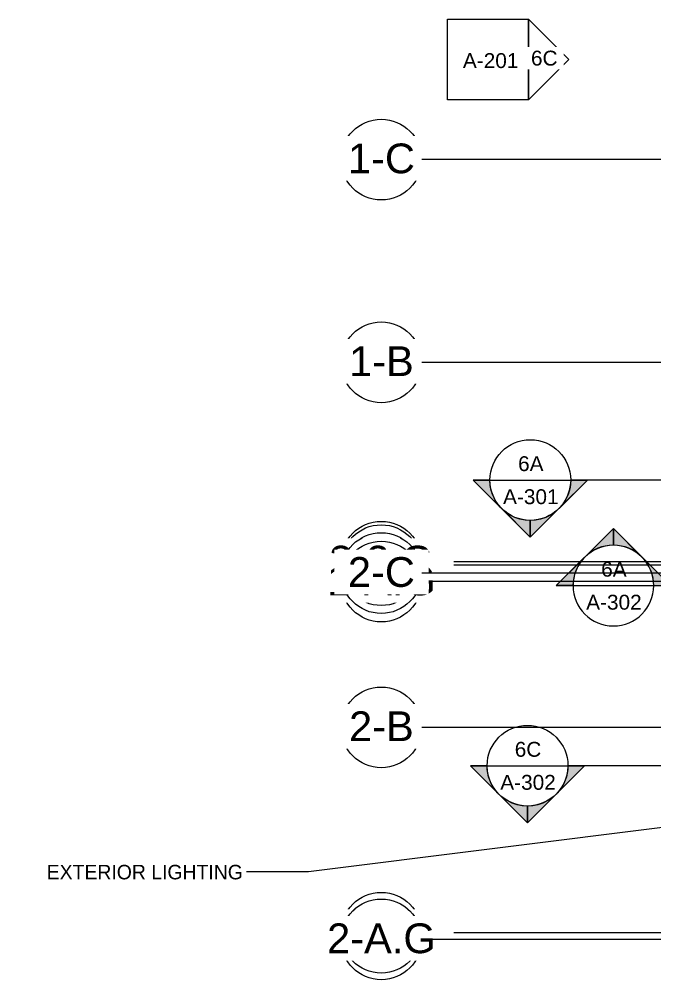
# Model space of a CAD drawing. Header units: inches. Extents: x 21035 to 27089, y -23277 to -20247.
# Drawn here: x 21200 to 21955, y -22843 to -21701 of the extents above; entities that cross this region are included whole.
import ezdxf

# ---------------------------------------------------------------- set-up
doc = ezdxf.new("R2010")
doc.units = ezdxf.units.IN
doc.header["$MEASUREMENT"] = 0
doc.linetypes.add('Grid Line 1_2_', pattern=[0.875, 0.5, -0.125, 0.125, -0.125])
for name, color, linetype, lineweight in [('A-ANNO-IDEN', 131, 'Continuous', 9), ('G-ANNO-SYMB', 111, 'Continuous', 9), ('S-GRID', 1, 'Continuous', 9), ('S-GRID-IDEN', 1, 'Continuous', 9)]:
    doc.layers.add(name, color=color, linetype=linetype, lineweight=lineweight)
doc.styles.add('Arial', font='arial.ttf', dxfattribs={"height": 35.407186})
doc.styles.add('Arial_1', font='arial.ttf', dxfattribs={"height": 17.703593})
doc.styles.add('Century Gothic', font='GOTHIC.TTF', dxfattribs={"height": 17.245342})

# ---------------------------------------------------------------- blocks, each defined once
blk = doc.blocks.new('Grid - Grid Head - Circle-14747-RCP - First Floor')
at = {"layer": 'S-GRID-IDEN'}
blk.add_circle((0, 0), 0.25, dxfattribs=at)
blk = doc.blocks.new('Section - Section Head - Filled-1526-RCP - First Floor')
at = {"layer": 'G-ANNO-SYMB'}
h = blk.add_hatch(color=256, dxfattribs=at)
edge = h.paths.add_edge_path(flags=0)
edge.add_line((-0.4268, 0.1768), (-0.25, 0.3536))
edge.add_line((-0.25, 0.3536), (-0.25, 0.25))
edge.add_arc((-0.25, 0), 0.25, 90, 135)
h = blk.add_hatch(color=256, dxfattribs=at)
edge = h.paths.add_edge_path(flags=0)
edge.add_arc((-0.25, 0), 0.25, 45, 90)
edge.add_line((-0.25, 0.25), (-0.25, 0.3536))
edge.add_line((-0.25, 0.3536), (-0.0732, 0.1768))
h = blk.add_hatch(color=256, dxfattribs=at)
edge = h.paths.add_edge_path(flags=0)
edge.add_arc((-0.25, 0), 0.2503, 137.9216, 180)
edge.add_line((-0.5003, 0), (-0.6036, 0))
edge.add_line((-0.6036, 0), (-0.4358, 0.1678))
h = blk.add_hatch(color=256, dxfattribs=at)
edge = h.paths.add_edge_path(flags=0)
edge.add_line((-0.0642, 0.1678), (0.1036, 0))
edge.add_line((0.1036, 0), (0.0003, 0))
edge.add_arc((-0.25, 0), 0.2503, 0, 42.0784)
for p, q in [((-0.25, 0.3536), (-0.6036, 0)), ((-0.25, 0.3536), (-0.4268, 0.1768)), ((-0.25, 0.3536), (0.1036, 0)), ((-0.25, 0.25), (-0.25, 0.3536)), ((-0.0732, 0.1768), (-0.25, 0.3536)), ((-0.25, 0.3536), (-0.25, 0.25)), ((-0.4358, 0.1678), (-0.6036, 0)), ((0.1036, 0), (-0.0642, 0.1678)), ((-0.6036, 0), (-0.5003, 0)), ((0.0003, 0), (0.1036, 0)), ((-0.5, 0), (-0.6036, 0)), ((0, 0), (0.1036, 0))]:
    blk.add_line(p, q, dxfattribs=at)
for radius, start, end in [(0.25, 360, 180), (0.25, 90, 135), (0.25, 45, 90), (0.2503, 137.9216, 180), (0.2503, 0, 42.0784), (0.25, 180, 360)]:
    blk.add_arc((-0.25, 0), radius, start, end, dxfattribs=at)
blk = doc.blocks.new('Elevation - Detail Number-93309-RCP - First Floor')
at = {"layer": 'G-ANNO-SYMB'}
for p, q in [((-0.25, -0.25), (-0.25, 0.25)), ((-0.25, 0.25), (0.25, 0.25)), ((0.25, 0.25), (0.25, -0.25)), ((0.25, -0.25), (-0.25, -0.25))]:
    blk.add_line(p, q, dxfattribs=at)
blk = doc.blocks.new('Elevation - Detail Number-93036-RCP - First Floor')
at = {"layer": 'G-ANNO-SYMB'}
for p, q in [((0, 0.25), (-0.25, 0)), ((0.25, 0), (0, 0.25)), ((-0.25, 0), (0.25, 0))]:
    blk.add_line(p, q, dxfattribs=at)

msp = doc.modelspace()

# ---------------------------------------------------------------- linework, layer by layer
at = {"layer": 'A-ANNO-IDEN', "color": 163}
for p, q in [((21981.22291, -22660.04567), (21544.31796, -22714.95772)), ((21544.31796, -22714.95772), (21466.1043, -22714.95772))]:
    msp.add_line(p, q, dxfattribs=at)
at = {"layer": 'G-ANNO-SYMB'}
for p, q in [((21759.84063, -22248.83309), (21855.84063, -22248.83309)), ((26412.83534, -22248.83309), (21855.84063, -22248.83309)), ((21858.65163, -22374.35697), (21954.65163, -22374.35697)), ((21756.53251, -22588.63029), (21852.53251, -22588.63029)), ((26409.52721, -22588.63029), (21852.53251, -22588.63029))]:
    msp.add_line(p, q, dxfattribs=at)

# ---------------------------------------------------------------- block references
at = {"layer": 'G-ANNO-SYMB', "xscale": 191.9999999999999, "yscale": 191.9999999999999, "zscale": 191.9999999999999}
for name, p in [('Elevation - Detail Number-93309-RCP - First Floor', (21757.52774, -21748.61306)), ('Section - Section Head - Filled-1526-RCP - First Floor', (21954.65163, -22374.35697))]:
    msp.add_blockref(name, p, dxfattribs=at)
at = {"layer": 'G-ANNO-SYMB', "extrusion": (0, 0, -1), "xscale": 191.9999999999999, "yscale": 191.9999999999999, "zscale": 191.9999999999999, "rotation": 180}
for p in [(-21855.84063, -22248.83309), (-21852.53251, -22588.63029)]:
    msp.add_blockref('Section - Section Head - Filled-1526-RCP - First Floor', p, dxfattribs=at)
at = {"layer": 'S-GRID-IDEN', "xscale": 191.9999999999999, "yscale": 191.9999999999999, "zscale": 191.9999999999999, "rotation": 89.9999999999998}
for p in [(21630.63847, -21867.55281), (21630.63847, -22108.80281), (21630.63847, -22350.05281), (21630.63847, -22543.05281), (21630.63847, -22787.30281)]:
    msp.add_blockref('Grid - Grid Head - Circle-14747-RCP - First Floor', p, dxfattribs=at)

# ---------------------------------------------------------------- texts
at = {"layer": 'G-ANNO-SYMB', "char_height": 17.703593, "attachment_point": 2, "line_spacing_factor": 0.938532, "style": 'Arial_1'}
for s, insert, width in [('6A', (21808.45537, -22220.49484), 36.072), ('A-301', (21808.45537, -22259.76733), 78.624), ('6A', (21907.26637, -22346.01872), 36.072), ('A-302', (21907.26637, -22385.29121), 78.624), ('6C', (21805.14725, -22560.29204), 37.584), ('A-302', (21805.14725, -22599.56453), 78.624)]:
    msp.add_mtext(s, dxfattribs=dict(at, insert=insert, width=width))

# ---------------------------------------------------------------- next in the draw order: texts
at = {"layer": 'A-ANNO-IDEN', "insert": (21466.1043, -22706.56953), "char_height": 17.2453416, "width": 261.576, "attachment_point": 3, "line_spacing_factor": 0.984117, "style": 'Century Gothic', "bg_fill": 3, "box_fill_scale": 1.25, "bg_fill_color": 0, "bg_fill_transparency": 0}
msp.add_mtext('EXTERIOR LIGHTING', dxfattribs=at)
at = {"layer": 'G-ANNO-SYMB', "insert": (21760.72288, -21740.98619), "char_height": 17.703593, "width": 78.624, "attachment_point": 2, "line_spacing_factor": 0.938532, "style": 'Arial_1', "bg_fill": 3, "box_fill_scale": 1.25, "bg_fill_color": 0, "bg_fill_transparency": 0}
msp.add_mtext('A-201', dxfattribs=at)
at = {"layer": 'S-GRID-IDEN', "char_height": 35.407186, "width": 85.104, "attachment_point": 2, "line_spacing_factor": 0.938532, "style": 'Arial', "bg_fill": 3, "box_fill_scale": 1.25, "bg_fill_color": 0, "bg_fill_transparency": 0}
for s, insert in [('3-5', (21630.83346, -21848.49331)), ('3-4', (21630.83346, -22089.74331)), ('3-3', (21630.83346, -22330.99331)), ('3-2', (21630.83346, -22523.99331)), ('3-1', (21630.83346, -22768.24331))]:
    msp.add_mtext(s, dxfattribs=dict(at, insert=insert))

# ---------------------------------------------------------------- next in the draw order: linework, layer by layer
at = {"layer": 'S-GRID', "linetype": 'Grid Line 1_2_'}
for p, q in [((26557.32365, -21867.55281), (21678.63847, -21867.55281)), ((26557.32365, -22108.80281), (21678.63847, -22108.80281)), ((26557.32365, -22350.05281), (21678.63847, -22350.05281)), ((26557.32365, -22543.05281), (21678.63847, -22543.05281)), ((26557.32365, -22787.30281), (21678.63847, -22787.30281))]:
    msp.add_line(p, q, dxfattribs=at)

# ---------------------------------------------------------------- next in the draw order: block references
at = {"layer": 'G-ANNO-SYMB', "extrusion": (0, 0, -1), "xscale": 191.9999999999999, "yscale": 191.9999999999999, "zscale": 191.9999999999999, "rotation": 90.00000000002636}
msp.add_blockref('Elevation - Detail Number-93036-RCP - First Floor', (-21805.52774, -21748.61306), dxfattribs=at)
at = {"layer": 'S-GRID-IDEN', "xscale": 191.9999999999999, "yscale": 191.9999999999999, "zscale": 191.9999999999999, "rotation": 89.9999999999998}
for p in [(21630.63847, -21867.55281), (21630.63847, -22108.80281), (21630.63847, -22346.05281), (21630.63847, -22543.05281), (21630.63847, -22795.30281)]:
    msp.add_blockref('Grid - Grid Head - Circle-14747-RCP - First Floor', p, dxfattribs=at)

# ---------------------------------------------------------------- next in the draw order: texts
at = {"layer": 'G-ANNO-SYMB', "insert": (21824.43923, -21738.04272), "char_height": 17.703593, "width": 37.584, "attachment_point": 2, "line_spacing_factor": 0.938532, "style": 'Arial_1', "bg_fill": 3, "box_fill_scale": 1.25, "bg_fill_color": 0, "bg_fill_transparency": 0}
msp.add_mtext('6C', dxfattribs=at)
at = {"layer": 'S-GRID-IDEN', "char_height": 35.407186, "attachment_point": 2, "line_spacing_factor": 0.938532, "style": 'Arial', "bg_fill": 3, "box_fill_scale": 1.25, "bg_fill_color": 0, "bg_fill_transparency": 0}
for s, insert, width in [('1-C', (21630.83346, -21848.49331), 94.608), ('1-B', (21630.83346, -22089.74331), 91.584), ('3-3.G', (21630.83346, -22326.99331), 147.312), ('2-B', (21630.83346, -22523.99331), 91.584), ('3-1.G', (21630.83346, -22776.24331), 147.312)]:
    msp.add_mtext(s, dxfattribs=dict(at, insert=insert, width=width))

# ---------------------------------------------------------------- next in the draw order: linework, layer by layer
at = {"layer": 'S-GRID', "linetype": 'Grid Line 1_2_'}
for p, q in [((26557.32365, -21867.55281), (21678.63847, -21867.55281)), ((26557.32365, -22108.80281), (21678.63847, -22108.80281)), ((26557.32365, -22346.05281), (21678.63847, -22346.05281)), ((26557.32365, -22543.05281), (21678.63847, -22543.05281)), ((26557.32365, -22795.30281), (21678.63847, -22795.30281))]:
    msp.add_line(p, q, dxfattribs=at)

# ---------------------------------------------------------------- next in the draw order: block references
at = {"layer": 'S-GRID-IDEN', "xscale": 191.9999999999999, "yscale": 191.9999999999999, "zscale": 191.9999999999999, "rotation": 89.9999999999998}
for p in [(21630.63847, -22359.55281), (21630.63847, -22787.30281)]:
    msp.add_blockref('Grid - Grid Head - Circle-14747-RCP - First Floor', p, dxfattribs=at)

# ---------------------------------------------------------------- next in the draw order: texts
at = {"layer": 'S-GRID-IDEN', "char_height": 35.407186, "width": 91.584, "attachment_point": 2, "line_spacing_factor": 0.938532, "style": 'Arial', "bg_fill": 3, "box_fill_scale": 1.25, "bg_fill_color": 0, "bg_fill_transparency": 0}
for s, insert in [('1-A', (21630.83346, -22340.49331)), ('2-A', (21630.83346, -22768.24331))]:
    msp.add_mtext(s, dxfattribs=dict(at, insert=insert))

# ---------------------------------------------------------------- next in the draw order: linework, layer by layer
at = {"layer": 'S-GRID', "linetype": 'Grid Line 1_2_'}
for p, q in [((26557.32365, -22359.55281), (21678.63847, -22359.55281)), ((26557.32365, -22787.30281), (21678.63847, -22787.30281))]:
    msp.add_line(p, q, dxfattribs=at)

# ---------------------------------------------------------------- next in the draw order: block references
at = {"layer": 'S-GRID-IDEN', "xscale": 191.9999999999999, "yscale": 191.9999999999999, "zscale": 191.9999999999999, "rotation": 89.9999999999998}
for p in [(21630.63847, -22369.55281), (21630.63847, -22795.30281)]:
    msp.add_blockref('Grid - Grid Head - Circle-14747-RCP - First Floor', p, dxfattribs=at)

# ---------------------------------------------------------------- next in the draw order: texts
at = {"layer": 'S-GRID-IDEN', "char_height": 35.407186, "width": 153.792, "attachment_point": 2, "line_spacing_factor": 0.938532, "style": 'Arial', "bg_fill": 3, "box_fill_scale": 1.25, "bg_fill_color": 0, "bg_fill_transparency": 0}
for s, insert in [('1-A.G', (21630.83346, -22350.49331)), ('2-A.G', (21630.83346, -22776.24331))]:
    msp.add_mtext(s, dxfattribs=dict(at, insert=insert))

# ---------------------------------------------------------------- next in the draw order: linework, layer by layer
at = {"layer": 'S-GRID', "linetype": 'Grid Line 1_2_'}
for p, q in [((26557.32365, -22369.55281), (21678.63847, -22369.55281)), ((26557.32365, -22795.30281), (21678.63847, -22795.30281))]:
    msp.add_line(p, q, dxfattribs=at)

# ---------------------------------------------------------------- next in the draw order: block references
at = {"layer": 'S-GRID-IDEN', "xscale": 191.9999999999999, "yscale": 191.9999999999999, "zscale": 191.9999999999999, "rotation": 89.9999999999998}
msp.add_blockref('Grid - Grid Head - Circle-14747-RCP - First Floor', (21630.63847, -22359.55281), dxfattribs=at)

# ---------------------------------------------------------------- next in the draw order: texts
at = {"layer": 'S-GRID-IDEN', "insert": (21630.83346, -22340.49331), "char_height": 35.407186, "width": 94.608, "attachment_point": 2, "line_spacing_factor": 0.938532, "style": 'Arial', "bg_fill": 3, "box_fill_scale": 1.25, "bg_fill_color": 0, "bg_fill_transparency": 0}
msp.add_mtext('2-C', dxfattribs=at)

# ---------------------------------------------------------------- next in the draw order: linework, layer by layer
at = {"layer": 'S-GRID', "linetype": 'Grid Line 1_2_'}
msp.add_line((26557.32365, -22359.55281), (21678.63847, -22359.55281), dxfattribs=at)

doc.saveas('drawing.dxf')
